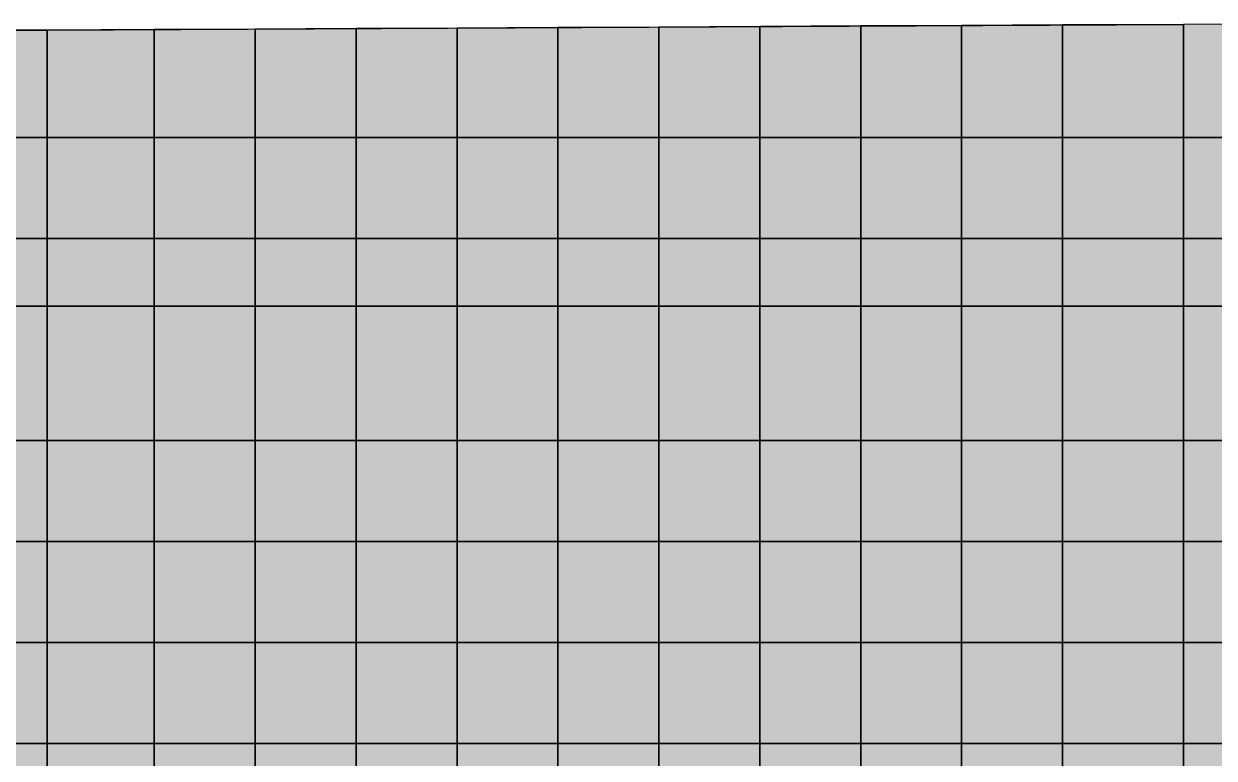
# Model space of a CAD drawing. Header units: inches. Extents: x -100 to 100, y -41 to 41.
# Drawn here: x 12.02 to 23.81, y -3.14 to 4.13 of the extents above; entities that cross this region are included whole.
import ezdxf

# ---------------------------------------------------------------- set-up
doc = ezdxf.new("R2010")
doc.units = ezdxf.units.IN
doc.header["$MEASUREMENT"] = 0

msp = doc.modelspace()

# ---------------------------------------------------------------- linework, layer by layer
at = {"color": 167, "true_color": 0x345582, "transparency": 33554687}
for p, q in [((0.99, 4.00845), (12.25, 4.065055)), ((12.25, 4.065055), (23.51, 4.12105)), ((0.99, 3), (12.25, 3)), ((12.25, 3), (23.51, 3)), ((23.51, 3), (23.51, 3)), ((0.99, 2), (12.25, 2)), ((12.25, 2), (23.51, 2)), ((23.51, 2), (23.51, 2)), ((0.99, 1.33), (12.25, 1.33)), ((12.25, 1.33), (23.51, 1.33)), ((23.51, 1.33), (23.51, 1.33)), ((0.99, 0), (12.25, 0)), ((12.25, 0), (23.51, 0)), ((23.51, 0), (23.51, 0)), ((0.99, -1), (12.25, -1)), ((12.25, -1), (23.51, -1)), ((23.51, -1), (23.51, -1)), ((0.99, -2), (12.25, -2)), ((12.25, -2), (23.51, -2)), ((23.51, -2), (23.51, -2)), ((0.99, -3), (12.25, -3)), ((12.25, -3), (23.51, -3)), ((23.51, -3), (23.51, -3))]:
    msp.add_line(p, q, dxfattribs=at)
at = {"color": 18, "true_color": 0x000000, "transparency": 33554532}
for p, q in [((0.99, 4.00845), (12.25, 4.065055)), ((12.25, 4.065055), (11.31103, 4.060055)), ((12.25, 4.065055), (23.51, 4.12105)), ((13.31103, 4.070055), (12.25, 4.065055)), ((12.25, 4.065055), (12.25, 3)), ((12.25, 3), (12.25, 4.065055)), ((12.25, 4.065055), (12.25, 3)), ((14.31103, 4.075055), (13.31103, 4.070055)), ((13.31103, 3), (13.31103, 4.070055)), ((13.31103, 4.070055), (13.31103, 3)), ((15.31103, 4.080055), (14.31103, 4.075055)), ((14.31103, 3), (14.31103, 4.075055)), ((14.31103, 4.075055), (14.31103, 3)), ((16.31103, 4.085055), (15.31103, 4.080055)), ((15.31103, 3), (15.31103, 4.080055)), ((15.31103, 4.080055), (15.31103, 3)), ((17.31103, 4.090055), (16.31103, 4.085055)), ((16.31103, 3), (16.31103, 4.085055)), ((16.31103, 4.085055), (16.31103, 3)), ((18.31103, 4.095055), (17.31103, 4.090055)), ((17.31103, 3), (17.31103, 4.090055)), ((17.31103, 4.090055), (17.31103, 3)), ((19.31103, 4.100055), (18.31103, 4.095055)), ((18.31103, 3), (18.31103, 4.095055)), ((18.31103, 4.095055), (18.31103, 3)), ((20.31103, 4.105055), (19.31103, 4.100055)), ((19.31103, 3), (19.31103, 4.100055)), ((19.31103, 4.100055), (19.31103, 3)), ((21.31103, 4.110055), (20.31103, 4.105055)), ((20.31103, 3), (20.31103, 4.105055)), ((20.31103, 4.105055), (20.31103, 3)), ((22.31103, 4.115055), (21.31103, 4.110055)), ((21.31103, 3), (21.31103, 4.110055)), ((21.31103, 4.110055), (21.31103, 3)), ((23.51, 4.12105), (22.31103, 4.115055)), ((22.31103, 3), (22.31103, 4.115055)), ((22.31103, 4.115055), (22.31103, 3)), ((24.6, 4.1265), (23.51, 4.12105)), ((23.51, 4.12105), (23.51, 3)), ((23.51, 3), (23.51, 4.12105)), ((23.51, 3), (23.51, 4.12105)), ((0.99, 3), (12.25, 3)), ((11.31103, 3), (12.25, 3)), ((12.25, 3), (11.31103, 3)), ((12.25, 3), (23.51, 3)), ((12.25, 3), (12.25, 2)), ((12.25, 2), (12.25, 3)), ((13.31103, 3), (12.25, 3)), ((12.25, 3), (12.25, 2)), ((12.25, 3), (13.31103, 3)), ((13.31103, 2), (13.31103, 3)), ((14.31103, 3), (13.31103, 3)), ((13.31103, 3), (13.31103, 2)), ((13.31103, 3), (14.31103, 3)), ((14.31103, 2), (14.31103, 3)), ((15.31103, 3), (14.31103, 3)), ((14.31103, 3), (14.31103, 2)), ((14.31103, 3), (15.31103, 3)), ((15.31103, 2), (15.31103, 3)), ((16.31103, 3), (15.31103, 3)), ((15.31103, 3), (15.31103, 2)), ((15.31103, 3), (16.31103, 3)), ((16.31103, 2), (16.31103, 3)), ((17.31103, 3), (16.31103, 3)), ((16.31103, 3), (16.31103, 2)), ((16.31103, 3), (17.31103, 3)), ((17.31103, 2), (17.31103, 3)), ((18.31103, 3), (17.31103, 3)), ((17.31103, 3), (17.31103, 2)), ((17.31103, 3), (18.31103, 3)), ((18.31103, 2), (18.31103, 3)), ((19.31103, 3), (18.31103, 3)), ((18.31103, 3), (18.31103, 2)), ((18.31103, 3), (19.31103, 3)), ((19.31103, 2), (19.31103, 3)), ((20.31103, 3), (19.31103, 3)), ((19.31103, 3), (19.31103, 2)), ((19.31103, 3), (20.31103, 3)), ((20.31103, 2), (20.31103, 3)), ((20.31103, 3), (20.31103, 2)), ((21.31103, 3), (20.31103, 3)), ((20.31103, 3), (21.31103, 3)), ((21.31103, 2), (21.31103, 3)), ((21.31103, 3), (21.31103, 2)), ((22.31103, 3), (21.31103, 3)), ((21.31103, 3), (22.31103, 3)), ((22.31103, 2), (22.31103, 3)), ((22.31103, 3), (22.31103, 2)), ((23.51, 3), (22.31103, 3)), ((22.31103, 3), (23.51, 3)), ((24.6, 3), (23.51, 3)), ((23.51, 3), (23.51, 2)), ((23.51, 3), (24.6, 3)), ((23.51, 2), (23.51, 3)), ((23.51, 2), (23.51, 3)), ((23.51, 3), (23.51, 3)), ((23.51, 3), (23.51, 3)), ((0.99, 2), (12.25, 2)), ((12.25, 2), (11.31103, 2)), ((11.31103, 2), (12.25, 2)), ((12.25, 2), (23.51, 2)), ((12.25, 2), (12.25, 1.33)), ((12.25, 1.33), (12.25, 2)), ((13.31103, 2), (12.25, 2)), ((12.25, 2), (12.25, 1.33)), ((12.25, 2), (13.31103, 2)), ((13.31103, 1.33), (13.31103, 2)), ((13.31103, 2), (13.31103, 1.33)), ((14.31103, 2), (13.31103, 2)), ((13.31103, 2), (14.31103, 2)), ((14.31103, 1.33), (14.31103, 2)), ((15.31103, 2), (14.31103, 2)), ((14.31103, 2), (14.31103, 1.33)), ((14.31103, 2), (15.31103, 2)), ((15.31103, 1.33), (15.31103, 2)), ((15.31103, 2), (16.31103, 2)), ((16.31103, 2), (15.31103, 2)), ((15.31103, 2), (15.31103, 1.33)), ((16.31103, 1.33), (16.31103, 2)), ((17.31103, 2), (16.31103, 2)), ((16.31103, 2), (16.31103, 1.33)), ((16.31103, 2), (17.31103, 2)), ((17.31103, 1.33), (17.31103, 2)), ((18.31103, 2), (17.31103, 2)), ((17.31103, 2), (17.31103, 1.33)), ((17.31103, 2), (18.31103, 2)), ((18.31103, 1.33), (18.31103, 2)), ((19.31103, 2), (18.31103, 2)), ((18.31103, 2), (18.31103, 1.33)), ((18.31103, 2), (19.31103, 2)), ((19.31103, 1.33), (19.31103, 2)), ((19.31103, 2), (20.31103, 2)), ((20.31103, 2), (19.31103, 2)), ((19.31103, 2), (19.31103, 1.33)), ((20.31103, 1.33), (20.31103, 2)), ((20.31103, 2), (20.31103, 1.33)), ((21.31103, 2), (20.31103, 2)), ((20.31103, 2), (21.31103, 2)), ((21.31103, 1.33), (21.31103, 2)), ((22.31103, 2), (21.31103, 2)), ((21.31103, 2), (21.31103, 1.33)), ((21.31103, 2), (22.31103, 2)), ((22.31103, 1.33), (22.31103, 2)), ((23.51, 2), (22.31103, 2)), ((22.31103, 2), (22.31103, 1.33)), ((22.31103, 2), (23.51, 2)), ((23.51, 2), (24.6, 2)), ((23.51, 1.33), (23.51, 2)), ((24.6, 2), (23.51, 2)), ((23.51, 2), (23.51, 1.33)), ((23.51, 1.33), (23.51, 2)), ((23.51, 2), (23.51, 2)), ((23.51, 2), (23.51, 2)), ((0.99, 1.33), (12.25, 1.33)), ((12.25, 1.33), (11.31103, 1.33)), ((11.31103, 1.33), (12.25, 1.33)), ((12.25, 1.33), (23.51, 1.33)), ((12.25, 1.33), (12.25, 0)), ((12.25, 0), (12.25, 1.33)), ((13.31103, 1.33), (12.25, 1.33)), ((12.25, 1.33), (12.25, 0)), ((12.25, 1.33), (13.31103, 1.33)), ((13.31103, 0), (13.31103, 1.33)), ((13.31103, 1.33), (13.31103, 0)), ((14.31103, 1.33), (13.31103, 1.33)), ((13.31103, 1.33), (14.31103, 1.33)), ((14.31103, 0), (14.31103, 1.33)), ((15.31103, 1.33), (14.31103, 1.33)), ((14.31103, 1.33), (14.31103, 0)), ((14.31103, 1.33), (15.31103, 1.33)), ((15.31103, 0), (15.31103, 1.33)), ((16.31103, 1.33), (15.31103, 1.33)), ((15.31103, 1.33), (15.31103, 0)), ((15.31103, 1.33), (16.31103, 1.33)), ((16.31103, 0), (16.31103, 1.33)), ((17.31103, 1.33), (16.31103, 1.33)), ((16.31103, 1.33), (16.31103, 0)), ((16.31103, 1.33), (17.31103, 1.33)), ((17.31103, 0), (17.31103, 1.33)), ((18.31103, 1.33), (17.31103, 1.33)), ((17.31103, 1.33), (17.31103, 0)), ((17.31103, 1.33), (18.31103, 1.33)), ((18.31103, 0), (18.31103, 1.33)), ((19.31103, 1.33), (18.31103, 1.33)), ((18.31103, 1.33), (18.31103, 0)), ((18.31103, 1.33), (19.31103, 1.33)), ((19.31103, 0), (19.31103, 1.33)), ((20.31103, 1.33), (19.31103, 1.33)), ((19.31103, 1.33), (19.31103, 0)), ((19.31103, 1.33), (20.31103, 1.33)), ((20.31103, 0), (20.31103, 1.33)), ((20.31103, 1.33), (20.31103, 0)), ((21.31103, 1.33), (20.31103, 1.33)), ((20.31103, 1.33), (21.31103, 1.33)), ((21.31103, 0), (21.31103, 1.33)), ((22.31103, 1.33), (21.31103, 1.33)), ((21.31103, 1.33), (21.31103, 0)), ((21.31103, 1.33), (22.31103, 1.33)), ((22.31103, 0), (22.31103, 1.33)), ((23.51, 1.33), (22.31103, 1.33)), ((22.31103, 1.33), (22.31103, 0)), ((22.31103, 1.33), (23.51, 1.33)), ((23.51, 0), (23.51, 1.33)), ((24.6, 1.33), (23.51, 1.33)), ((23.51, 1.33), (23.51, 0)), ((23.51, 1.33), (24.6, 1.33)), ((23.51, 0), (23.51, 1.33)), ((23.51, 1.33), (23.51, 1.33)), ((23.51, 1.33), (23.51, 1.33)), ((0.99, 0), (12.25, 0)), ((12.25, 0), (11.31103, 0)), ((11.31103, 0), (12.25, 0)), ((12.25, 0), (23.51, 0)), ((12.25, 0), (12.25, -1)), ((12.25, -1), (12.25, 0)), ((12.25, 0), (12.25, -1)), ((13.31103, 0), (12.25, 0)), ((12.25, 0), (13.31103, 0)), ((13.31103, -1), (13.31103, 0)), ((13.31103, 0), (13.31103, -1)), ((14.31103, 0), (13.31103, 0)), ((13.31103, 0), (14.31103, 0)), ((14.31103, -1), (14.31103, 0)), ((14.31103, 0), (14.31103, -1)), ((15.31103, 0), (14.31103, 0)), ((14.31103, 0), (15.31103, 0)), ((15.31103, -1), (15.31103, 0)), ((15.31103, 0), (15.31103, -1)), ((16.31103, 0), (15.31103, 0)), ((15.31103, 0), (16.31103, 0)), ((16.31103, -1), (16.31103, 0)), ((16.31103, 0), (16.31103, -1)), ((17.31103, 0), (16.31103, 0)), ((16.31103, 0), (17.31103, 0)), ((17.31103, -1), (17.31103, 0)), ((17.31103, 0), (17.31103, -1)), ((18.31103, 0), (17.31103, 0)), ((17.31103, 0), (18.31103, 0)), ((18.31103, -1), (18.31103, 0)), ((18.31103, 0), (18.31103, -1)), ((19.31103, 0), (18.31103, 0)), ((18.31103, 0), (19.31103, 0)), ((19.31103, -1), (19.31103, 0)), ((19.31103, 0), (19.31103, -1)), ((20.31103, 0), (19.31103, 0)), ((19.31103, 0), (20.31103, 0)), ((20.31103, -1), (20.31103, 0)), ((20.31103, 0), (20.31103, -1)), ((21.31103, 0), (20.31103, 0)), ((20.31103, 0), (21.31103, 0)), ((21.31103, -1), (21.31103, 0)), ((21.31103, 0), (21.31103, -1)), ((22.31103, 0), (21.31103, 0)), ((21.31103, 0), (22.31103, 0)), ((22.31103, -1), (22.31103, 0)), ((23.51, 0), (22.31103, 0)), ((22.31103, 0), (22.31103, -1)), ((22.31103, 0), (23.51, 0)), ((23.51, -1), (23.51, 0)), ((23.51, 0), (23.51, -1)), ((24.6, 0), (23.51, 0)), ((23.51, 0), (24.6, 0)), ((23.51, -1), (23.51, 0)), ((23.51, 0), (23.51, 0)), ((23.51, 0), (23.51, 0)), ((0.99, -1), (12.25, -1)), ((12.25, -1), (11.31103, -1)), ((11.31103, -1), (12.25, -1)), ((12.25, -1), (23.51, -1)), ((12.25, -1), (12.25, -2)), ((12.25, -2), (12.25, -1)), ((12.25, -1), (12.25, -2)), ((13.31103, -1), (12.25, -1)), ((12.25, -1), (13.31103, -1)), ((13.31103, -2), (13.31103, -1)), ((14.31103, -1), (13.31103, -1)), ((13.31103, -1), (13.31103, -2)), ((13.31103, -1), (14.31103, -1)), ((14.31103, -2), (14.31103, -1)), ((15.31103, -1), (14.31103, -1)), ((14.31103, -1), (14.31103, -2)), ((14.31103, -1), (15.31103, -1)), ((15.31103, -2), (15.31103, -1)), ((15.31103, -1), (15.31103, -2)), ((16.31103, -1), (15.31103, -1)), ((15.31103, -1), (16.31103, -1)), ((16.31103, -2), (16.31103, -1)), ((16.31103, -1), (17.31103, -1)), ((17.31103, -1), (16.31103, -1)), ((16.31103, -1), (16.31103, -2)), ((17.31103, -2), (17.31103, -1)), ((17.31103, -1), (17.31103, -2)), ((18.31103, -1), (17.31103, -1)), ((17.31103, -1), (18.31103, -1)), ((18.31103, -2), (18.31103, -1)), ((18.31103, -1), (18.31103, -2)), ((19.31103, -1), (18.31103, -1)), ((18.31103, -1), (19.31103, -1)), ((19.31103, -2), (19.31103, -1)), ((19.31103, -1), (19.31103, -2)), ((20.31103, -1), (19.31103, -1)), ((19.31103, -1), (20.31103, -1)), ((20.31103, -2), (20.31103, -1)), ((20.31103, -1), (21.31103, -1)), ((20.31103, -1), (20.31103, -2)), ((21.31103, -1), (20.31103, -1)), ((21.31103, -2), (21.31103, -1)), ((21.31103, -1), (21.31103, -2)), ((22.31103, -1), (21.31103, -1)), ((21.31103, -1), (22.31103, -1)), ((22.31103, -2), (22.31103, -1)), ((22.31103, -1), (22.31103, -2)), ((23.51, -1), (22.31103, -1)), ((22.31103, -1), (23.51, -1)), ((23.51, -2), (23.51, -1)), ((23.51, -1), (23.51, -2)), ((24.6, -1), (23.51, -1)), ((23.51, -1), (24.6, -1)), ((23.51, -2), (23.51, -1)), ((23.51, -1), (23.51, -1)), ((23.51, -1), (23.51, -1)), ((0.99, -2), (12.25, -2)), ((12.25, -2), (11.31103, -2)), ((11.31103, -2), (12.25, -2)), ((12.25, -2), (23.51, -2)), ((12.25, -2), (12.25, -3)), ((12.25, -3), (12.25, -2)), ((13.31103, -2), (12.25, -2)), ((12.25, -2), (12.25, -3)), ((12.25, -2), (13.31103, -2)), ((13.31103, -3), (13.31103, -2)), ((14.31103, -2), (13.31103, -2)), ((13.31103, -2), (13.31103, -3)), ((13.31103, -2), (14.31103, -2)), ((14.31103, -3), (14.31103, -2)), ((15.31103, -2), (14.31103, -2)), ((14.31103, -2), (14.31103, -3)), ((14.31103, -2), (15.31103, -2)), ((15.31103, -3), (15.31103, -2)), ((16.31103, -2), (15.31103, -2)), ((15.31103, -2), (15.31103, -3)), ((15.31103, -2), (16.31103, -2)), ((16.31103, -3), (16.31103, -2)), ((17.31103, -2), (16.31103, -2)), ((16.31103, -2), (16.31103, -3)), ((16.31103, -2), (17.31103, -2)), ((17.31103, -3), (17.31103, -2)), ((17.31103, -2), (17.31103, -3)), ((18.31103, -2), (17.31103, -2)), ((17.31103, -2), (18.31103, -2)), ((18.31103, -3), (18.31103, -2)), ((18.31103, -2), (18.31103, -3)), ((19.31103, -2), (18.31103, -2)), ((18.31103, -2), (19.31103, -2)), ((19.31103, -3), (19.31103, -2)), ((20.31103, -2), (19.31103, -2)), ((19.31103, -2), (19.31103, -3)), ((19.31103, -2), (20.31103, -2)), ((20.31103, -3), (20.31103, -2)), ((20.31103, -2), (20.31103, -3)), ((21.31103, -2), (20.31103, -2)), ((20.31103, -2), (21.31103, -2)), ((21.31103, -3), (21.31103, -2)), ((22.31103, -2), (21.31103, -2)), ((21.31103, -2), (21.31103, -3)), ((21.31103, -2), (22.31103, -2)), ((22.31103, -3), (22.31103, -2)), ((22.31103, -2), (22.31103, -3)), ((23.51, -2), (22.31103, -2)), ((22.31103, -2), (23.51, -2)), ((23.51, -3), (23.51, -2)), ((24.6, -2), (23.51, -2)), ((23.51, -2), (23.51, -3)), ((23.51, -2), (24.6, -2)), ((23.51, -3), (23.51, -2)), ((23.51, -2), (23.51, -2)), ((23.51, -2), (23.51, -2)), ((0.99, -3), (12.25, -3)), ((12.25, -3), (11.31103, -3)), ((11.31103, -3), (12.25, -3)), ((12.25, -3), (23.51, -3)), ((12.25, -3), (12.25, -4)), ((12.25, -4), (12.25, -3)), ((13.31103, -3), (12.25, -3)), ((12.25, -3), (12.25, -4)), ((12.25, -3), (13.31103, -3)), ((13.31103, -4), (13.31103, -3)), ((14.31103, -3), (13.31103, -3)), ((13.31103, -3), (13.31103, -4)), ((13.31103, -3), (14.31103, -3)), ((14.31103, -4), (14.31103, -3)), ((15.31103, -3), (14.31103, -3)), ((14.31103, -3), (14.31103, -4)), ((14.31103, -3), (15.31103, -3)), ((15.31103, -4), (15.31103, -3)), ((16.31103, -3), (15.31103, -3)), ((15.31103, -3), (15.31103, -4)), ((15.31103, -3), (16.31103, -3)), ((16.31103, -4), (16.31103, -3)), ((17.31103, -3), (16.31103, -3)), ((16.31103, -3), (16.31103, -4)), ((16.31103, -3), (17.31103, -3)), ((17.31103, -4), (17.31103, -3)), ((18.31103, -3), (17.31103, -3)), ((17.31103, -3), (17.31103, -4)), ((17.31103, -3), (18.31103, -3)), ((18.31103, -4), (18.31103, -3)), ((18.31103, -3), (18.31103, -4)), ((19.31103, -3), (18.31103, -3)), ((18.31103, -3), (19.31103, -3)), ((19.31103, -4), (19.31103, -3)), ((20.31103, -3), (19.31103, -3)), ((19.31103, -3), (19.31103, -4)), ((19.31103, -3), (20.31103, -3)), ((20.31103, -4), (20.31103, -3)), ((20.31103, -3), (20.31103, -4)), ((21.31103, -3), (20.31103, -3)), ((20.31103, -3), (21.31103, -3)), ((21.31103, -4), (21.31103, -3)), ((21.31103, -3), (22.31103, -3)), ((22.31103, -3), (21.31103, -3)), ((21.31103, -3), (21.31103, -4)), ((22.31103, -4), (22.31103, -3)), ((23.51, -3), (22.31103, -3)), ((22.31103, -3), (22.31103, -4)), ((22.31103, -3), (23.51, -3)), ((23.51, -4), (23.51, -3)), ((24.6, -3), (23.51, -3)), ((23.51, -3), (23.51, -4)), ((23.51, -3), (24.6, -3)), ((23.51, -4), (23.51, -3)), ((23.51, -3), (23.51, -3)), ((23.51, -3), (23.51, -3))]:
    msp.add_line(p, q, dxfattribs=at)
at = {"color": 250, "true_color": 0x36353d, "transparency": 33554687}
for p, q in [((12.25, 4.065055), (12.25, 3)), ((12.25, 3), (12.25, 2)), ((23.51, 3), (23.51, 3)), ((12.25, 2), (12.25, 1.33)), ((23.51, 2), (23.51, 2)), ((12.25, 1.33), (12.25, 0)), ((23.51, 1.33), (23.51, 1.33)), ((12.25, 0), (12.25, -1)), ((23.51, 0), (23.51, 0)), ((12.25, -1), (12.25, -2)), ((23.51, -1), (23.51, -1)), ((12.25, -2), (12.25, -3)), ((23.51, -2), (23.51, -2)), ((12.25, -3), (12.25, -4)), ((23.51, -3), (23.51, -3))]:
    msp.add_line(p, q, dxfattribs=at)
at = {"color": 251, "true_color": 0x435b5c, "transparency": 33554687}
for p, q in [((23.51, 3), (23.51, 4.12105)), ((23.51, 2), (23.51, 3)), ((23.51, 1.33), (23.51, 2)), ((23.51, 0), (23.51, 1.33)), ((23.51, -1), (23.51, 0)), ((23.51, -2), (23.51, -1)), ((23.51, -3), (23.51, -2)), ((23.51, -4), (23.51, -3))]:
    msp.add_line(p, q, dxfattribs=at)
at = {"color": 33, "true_color": 0xe99a4e, "transparency": 33554687}
for points in [[(12.25, 4.065055), (11.31103, 4.060055), (11.31103, 3)], [(12.25, 4.065055), (11.31103, 3), (12.25, 3)], [(13.31103, 4.070055), (12.25, 4.065055), (12.25, 3)], [(13.31103, 4.070055), (12.25, 3), (13.31103, 3)], [(14.31103, 4.075055), (13.31103, 4.070055), (13.31103, 3)], [(14.31103, 4.075055), (13.31103, 3), (14.31103, 3)], [(15.31103, 4.080055), (14.31103, 4.075055), (14.31103, 3)], [(15.31103, 4.080055), (14.31103, 3), (15.31103, 3)], [(16.31103, 4.085055), (15.31103, 4.080055), (15.31103, 3)], [(16.31103, 4.085055), (15.31103, 3), (16.31103, 3)], [(17.31103, 4.090055), (16.31103, 4.085055), (16.31103, 3)], [(17.31103, 4.090055), (16.31103, 3), (17.31103, 3)], [(18.31103, 4.095055), (17.31103, 4.090055), (17.31103, 3)], [(18.31103, 4.095055), (17.31103, 3), (18.31103, 3)], [(19.31103, 4.100055), (18.31103, 4.095055), (18.31103, 3)], [(19.31103, 4.100055), (18.31103, 3), (19.31103, 3)], [(20.31103, 4.105055), (19.31103, 4.100055), (19.31103, 3)], [(20.31103, 4.105055), (19.31103, 3), (20.31103, 3)], [(21.31103, 4.110055), (20.31103, 4.105055), (20.31103, 3)], [(21.31103, 4.110055), (20.31103, 3), (21.31103, 3)], [(22.31103, 4.115055), (21.31103, 4.110055), (21.31103, 3)], [(22.31103, 4.115055), (21.31103, 3), (22.31103, 3)], [(23.51, 4.12105), (22.31103, 4.115055), (22.31103, 3)], [(23.51, 4.12105), (22.31103, 3), (23.51, 3)], [(24.6, 4.1265), (23.51, 4.12105), (23.51, 3)], [(24.6, 4.1265), (23.51, 3), (24.6, 3)], [(11.31103, 2), (12.25, 2), (12.25, 3)], [(11.31103, 2), (12.25, 3), (11.31103, 3)], [(12.25, 2), (13.31103, 2), (13.31103, 3)], [(12.25, 2), (13.31103, 3), (12.25, 3)], [(13.31103, 2), (14.31103, 2), (14.31103, 3)], [(13.31103, 2), (14.31103, 3), (13.31103, 3)], [(14.31103, 2), (15.31103, 2), (15.31103, 3)], [(14.31103, 2), (15.31103, 3), (14.31103, 3)], [(15.31103, 2), (16.31103, 2), (16.31103, 3)], [(15.31103, 2), (16.31103, 3), (15.31103, 3)], [(16.31103, 2), (17.31103, 2), (17.31103, 3)], [(16.31103, 2), (17.31103, 3), (16.31103, 3)], [(17.31103, 2), (18.31103, 2), (18.31103, 3)], [(17.31103, 2), (18.31103, 3), (17.31103, 3)], [(18.31103, 2), (19.31103, 2), (19.31103, 3)], [(18.31103, 2), (19.31103, 3), (18.31103, 3)], [(19.31103, 2), (20.31103, 2), (20.31103, 3)], [(19.31103, 2), (20.31103, 3), (19.31103, 3)], [(20.31103, 3), (20.31103, 2), (21.31103, 2)], [(20.31103, 3), (21.31103, 2), (21.31103, 3)], [(21.31103, 3), (21.31103, 2), (22.31103, 2)], [(21.31103, 3), (22.31103, 2), (22.31103, 3)], [(22.31103, 3), (22.31103, 2), (23.51, 2)], [(22.31103, 3), (23.51, 2), (23.51, 3)], [(23.51, 2), (24.6, 2), (24.6, 3)], [(23.51, 2), (24.6, 3), (23.51, 3)], [(11.31103, 1.33), (12.25, 1.33), (12.25, 2)], [(11.31103, 1.33), (12.25, 2), (11.31103, 2)], [(12.25, 1.33), (13.31103, 1.33), (13.31103, 2)], [(12.25, 1.33), (13.31103, 2), (12.25, 2)], [(13.31103, 2), (13.31103, 1.33), (14.31103, 1.33)], [(13.31103, 2), (14.31103, 1.33), (14.31103, 2)], [(14.31103, 1.33), (15.31103, 1.33), (15.31103, 2)], [(14.31103, 1.33), (15.31103, 2), (14.31103, 2)], [(15.31103, 1.33), (16.31103, 1.33), (16.31103, 2)], [(15.31103, 1.33), (16.31103, 2), (15.31103, 2)], [(16.31103, 1.33), (17.31103, 1.33), (17.31103, 2)], [(16.31103, 1.33), (17.31103, 2), (16.31103, 2)], [(17.31103, 1.33), (18.31103, 1.33), (18.31103, 2)], [(17.31103, 1.33), (18.31103, 2), (17.31103, 2)], [(18.31103, 1.33), (19.31103, 1.33), (19.31103, 2)], [(18.31103, 1.33), (19.31103, 2), (18.31103, 2)], [(19.31103, 1.33), (20.31103, 1.33), (20.31103, 2)], [(19.31103, 1.33), (20.31103, 2), (19.31103, 2)], [(20.31103, 2), (20.31103, 1.33), (21.31103, 1.33)], [(20.31103, 2), (21.31103, 1.33), (21.31103, 2)], [(21.31103, 1.33), (22.31103, 1.33), (22.31103, 2)], [(21.31103, 1.33), (22.31103, 2), (21.31103, 2)], [(22.31103, 1.33), (23.51, 1.33), (23.51, 2)], [(22.31103, 1.33), (23.51, 2), (22.31103, 2)]]:
    msp.add_solid(points, dxfattribs=at)
at = {"color": 221, "true_color": 0xf767d7, "transparency": 33554687}
for points in [[(24.6, 2), (23.51, 2), (23.51, 1.33)], [(24.6, 2), (23.51, 1.33), (24.6, 1.33)]]:
    msp.add_solid(points, dxfattribs=at)
at = {"color": 173, "true_color": 0x6b48ec, "transparency": 33554687}
for points in [[(12.25, 1.33), (11.31103, 1.33), (11.31103, 0)], [(12.25, 1.33), (11.31103, 0), (12.25, 0)], [(13.31103, 1.33), (12.25, 1.33), (12.25, 0)], [(13.31103, 1.33), (12.25, 0), (13.31103, 0)], [(13.31103, 1.33), (13.31103, 0), (14.31103, 0)], [(13.31103, 1.33), (14.31103, 0), (14.31103, 1.33)], [(15.31103, 1.33), (14.31103, 1.33), (14.31103, 0)], [(15.31103, 1.33), (14.31103, 0), (15.31103, 0)], [(16.31103, 1.33), (15.31103, 1.33), (15.31103, 0)], [(16.31103, 1.33), (15.31103, 0), (16.31103, 0)], [(17.31103, 1.33), (16.31103, 1.33), (16.31103, 0)], [(17.31103, 1.33), (16.31103, 0), (17.31103, 0)], [(18.31103, 1.33), (17.31103, 1.33), (17.31103, 0)], [(18.31103, 1.33), (17.31103, 0), (18.31103, 0)], [(19.31103, 1.33), (18.31103, 1.33), (18.31103, 0)], [(19.31103, 1.33), (18.31103, 0), (19.31103, 0)], [(20.31103, 1.33), (19.31103, 1.33), (19.31103, 0)], [(20.31103, 1.33), (19.31103, 0), (20.31103, 0)], [(20.31103, 1.33), (20.31103, 0), (21.31103, 0)], [(20.31103, 1.33), (21.31103, 0), (21.31103, 1.33)], [(22.31103, 1.33), (21.31103, 1.33), (21.31103, 0)], [(22.31103, 1.33), (21.31103, 0), (22.31103, 0)], [(23.51, 1.33), (22.31103, 1.33), (22.31103, 0)], [(23.51, 1.33), (22.31103, 0), (23.51, 0)], [(11.31103, 0), (11.31103, -1), (12.25, -1)], [(11.31103, 0), (12.25, -1), (12.25, 0)], [(12.25, 0), (12.25, -1), (13.31103, -1)], [(12.25, 0), (13.31103, -1), (13.31103, 0)], [(13.31103, 0), (13.31103, -1), (14.31103, -1)], [(13.31103, 0), (14.31103, -1), (14.31103, 0)], [(14.31103, 0), (14.31103, -1), (15.31103, -1)], [(14.31103, 0), (15.31103, -1), (15.31103, 0)], [(15.31103, 0), (15.31103, -1), (16.31103, -1)], [(15.31103, 0), (16.31103, -1), (16.31103, 0)], [(16.31103, 0), (16.31103, -1), (17.31103, -1)], [(16.31103, 0), (17.31103, -1), (17.31103, 0)], [(17.31103, 0), (17.31103, -1), (18.31103, -1)], [(17.31103, 0), (18.31103, -1), (18.31103, 0)], [(18.31103, 0), (18.31103, -1), (19.31103, -1)], [(18.31103, 0), (19.31103, -1), (19.31103, 0)], [(19.31103, 0), (19.31103, -1), (20.31103, -1)], [(19.31103, 0), (20.31103, -1), (20.31103, 0)], [(20.31103, 0), (20.31103, -1), (21.31103, -1)], [(20.31103, 0), (21.31103, -1), (21.31103, 0)], [(21.31103, 0), (21.31103, -1), (22.31103, -1)], [(21.31103, 0), (22.31103, -1), (22.31103, 0)], [(23.51, -1), (23.51, 0), (22.31103, 0)], [(23.51, -1), (22.31103, 0), (22.31103, -1)], [(11.31103, -1), (11.31103, -2), (12.25, -2)], [(11.31103, -1), (12.25, -2), (12.25, -1)], [(12.25, -1), (12.25, -2), (13.31103, -2)], [(12.25, -1), (13.31103, -2), (13.31103, -1)], [(14.31103, -1), (13.31103, -1), (13.31103, -2)], [(14.31103, -1), (13.31103, -2), (14.31103, -2)], [(15.31103, -1), (14.31103, -1), (14.31103, -2)], [(15.31103, -1), (14.31103, -2), (15.31103, -2)], [(15.31103, -1), (15.31103, -2), (16.31103, -2)], [(15.31103, -1), (16.31103, -2), (16.31103, -1)], [(17.31103, -1), (16.31103, -1), (16.31103, -2)], [(17.31103, -1), (16.31103, -2), (17.31103, -2)], [(17.31103, -1), (17.31103, -2), (18.31103, -2)], [(17.31103, -1), (18.31103, -2), (18.31103, -1)], [(18.31103, -1), (18.31103, -2), (19.31103, -2)], [(18.31103, -1), (19.31103, -2), (19.31103, -1)], [(19.31103, -1), (19.31103, -2), (20.31103, -2)], [(19.31103, -1), (20.31103, -2), (20.31103, -1)], [(20.31103, -1), (20.31103, -2), (21.31103, -2)], [(20.31103, -1), (21.31103, -2), (21.31103, -1)], [(21.31103, -1), (21.31103, -2), (22.31103, -2)], [(21.31103, -1), (22.31103, -2), (22.31103, -1)], [(22.31103, -1), (22.31103, -2), (23.51, -2)], [(22.31103, -1), (23.51, -2), (23.51, -1)], [(12.25, -2), (11.31103, -2), (11.31103, -3)], [(12.25, -2), (11.31103, -3), (12.25, -3)], [(13.31103, -2), (12.25, -2), (12.25, -3)], [(13.31103, -2), (12.25, -3), (13.31103, -3)], [(14.31103, -2), (13.31103, -2), (13.31103, -3)], [(14.31103, -2), (13.31103, -3), (14.31103, -3)], [(15.31103, -2), (14.31103, -2), (14.31103, -3)], [(15.31103, -2), (14.31103, -3), (15.31103, -3)], [(16.31103, -2), (15.31103, -2), (15.31103, -3)], [(16.31103, -2), (15.31103, -3), (16.31103, -3)], [(17.31103, -2), (16.31103, -2), (16.31103, -3)], [(17.31103, -2), (16.31103, -3), (17.31103, -3)], [(17.31103, -2), (17.31103, -3), (18.31103, -3)], [(17.31103, -2), (18.31103, -3), (18.31103, -2)], [(18.31103, -2), (18.31103, -3), (19.31103, -3)], [(18.31103, -2), (19.31103, -3), (19.31103, -2)], [(20.31103, -2), (19.31103, -2), (19.31103, -3)], [(20.31103, -2), (19.31103, -3), (20.31103, -3)], [(20.31103, -2), (20.31103, -3), (21.31103, -3)], [(20.31103, -2), (21.31103, -3), (21.31103, -2)], [(22.31103, -2), (21.31103, -2), (21.31103, -3)], [(22.31103, -2), (21.31103, -3), (22.31103, -3)], [(22.31103, -2), (22.31103, -3), (23.51, -3)], [(22.31103, -2), (23.51, -3), (23.51, -2)], [(12.25, -3), (11.31103, -3), (11.31103, -4)], [(12.25, -3), (11.31103, -4), (12.25, -4)], [(13.31103, -3), (12.25, -3), (12.25, -4)], [(13.31103, -3), (12.25, -4), (13.31103, -4)], [(14.31103, -3), (13.31103, -3), (13.31103, -4)], [(14.31103, -3), (13.31103, -4), (14.31103, -4)], [(15.31103, -3), (14.31103, -3), (14.31103, -4)], [(15.31103, -3), (14.31103, -4), (15.31103, -4)], [(16.31103, -3), (15.31103, -3), (15.31103, -4)], [(16.31103, -3), (15.31103, -4), (16.31103, -4)], [(17.31103, -3), (16.31103, -3), (16.31103, -4)], [(17.31103, -3), (16.31103, -4), (17.31103, -4)], [(18.31103, -3), (17.31103, -3), (17.31103, -4)], [(18.31103, -3), (17.31103, -4), (18.31103, -4)], [(18.31103, -3), (18.31103, -4), (19.31103, -4)], [(18.31103, -3), (19.31103, -4), (19.31103, -3)], [(20.31103, -3), (19.31103, -3), (19.31103, -4)], [(20.31103, -3), (19.31103, -4), (20.31103, -4)], [(20.31103, -3), (20.31103, -4), (21.31103, -4)], [(20.31103, -3), (21.31103, -4), (21.31103, -3)], [(22.31103, -3), (21.31103, -3), (21.31103, -4)], [(22.31103, -3), (21.31103, -4), (22.31103, -4)], [(23.51, -3), (22.31103, -3), (22.31103, -4)], [(23.51, -3), (22.31103, -4), (23.51, -4)]]:
    msp.add_solid(points, dxfattribs=at)
at = {"color": 254, "true_color": 0xd5d5d5, "transparency": 33554687}
for points in [[(24.6, 1.33), (23.51, 1.33), (23.51, 0)], [(24.6, 1.33), (23.51, 0), (24.6, 0)], [(23.51, 0), (23.51, -1), (24.6, -1)], [(23.51, 0), (24.6, -1), (24.6, 0)], [(23.51, -1), (23.51, -2), (24.6, -2)], [(23.51, -1), (24.6, -2), (24.6, -1)], [(24.6, -2), (23.51, -2), (23.51, -3)], [(24.6, -2), (23.51, -3), (24.6, -3)], [(24.6, -3), (23.51, -3), (23.51, -4)], [(24.6, -3), (23.51, -4), (24.6, -4)]]:
    msp.add_solid(points, dxfattribs=at)

doc.saveas('drawing.dxf')
